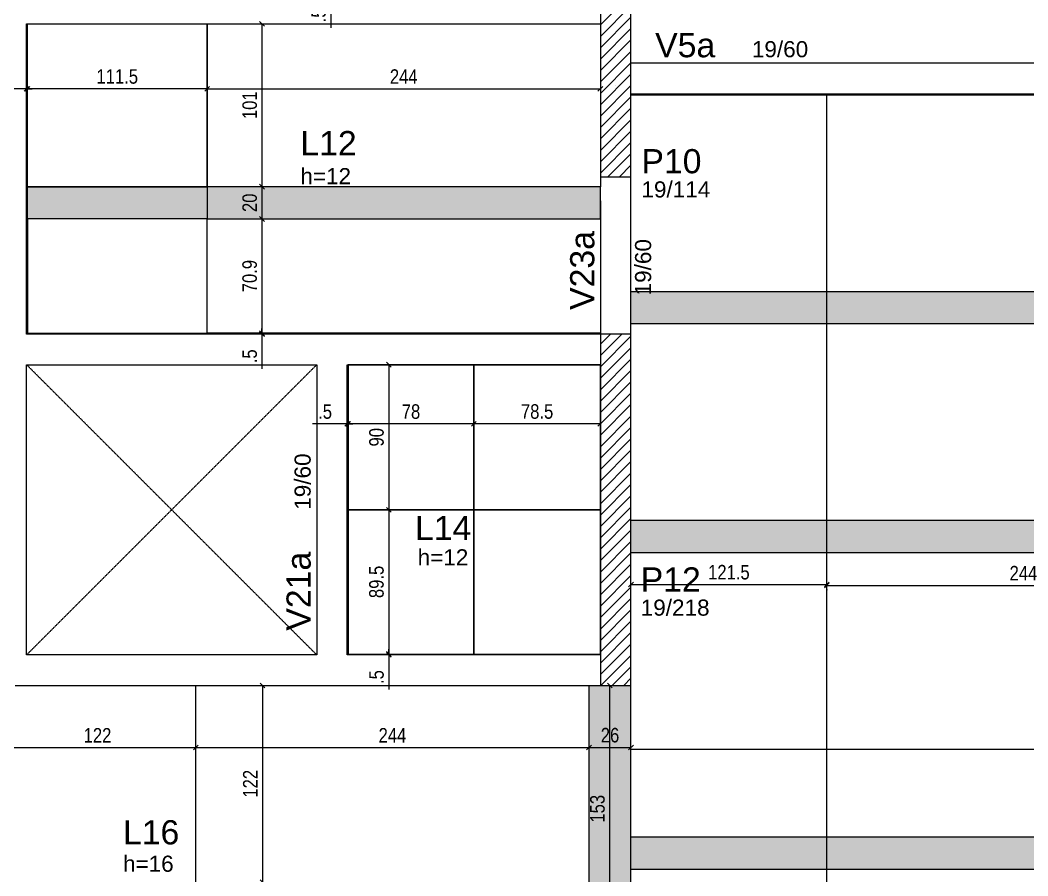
# Model space of a CAD drawing. Header units: millimetres. Extents: x 2332 to 8660, y 363 to 3984.
# Drawn here: x 5271 to 5896, y 2620 to 3151 of the extents above; entities that cross this region are included whole.
import ezdxf

# ---------------------------------------------------------------- set-up
doc = ezdxf.new("R2010")
doc.units = ezdxf.units.MM
doc.linetypes.add('HIDDEN', pattern=[0.375, 0.25, -0.125])
for name, color, linetype in [('1', 1, 'Continuous'), ('8', 8, 'Continuous'), ('COTA', 241, 'Continuous'), ('ES-VIGA', 3, 'Continuous'), ('L-D', 2, 'Continuous'), ('L-N', 4, 'Continuous'), ('P-D', 2, 'Continuous'), ('Painéis', 200, 'Continuous'), ('PIL-N', 4, 'Continuous'), ('Pilares', 5, 'Continuous'), ('SHAFT', 1, 'HIDDEN'), ('VIG-D', 2, 'Continuous'), ('VIG-N', 4, 'Continuous')]:
    doc.layers.add(name, color=color, linetype=linetype)
doc.layers.add('Hachura', color=251, linetype='Continuous', lineweight=9)
doc.styles.add('COTA TECNICA-50', font='techl___.ttf', dxfattribs={"height": 9})
doc.styles.get("Standard").update_dxf_attribs({"font": 'arial.ttf'})
doc.dimstyles.new('COTA PAINEL-50', dxfattribs={"dimtxt": 9, "dimasz": 3, "dimexe": 3, "dimexo": 3, "dimgap": 3, "dimtad": 1, "dimdec": 1, "dimzin": 12, "dimdsep": 46, "dimtxsty": 'COTA TECNICA-50', "dimblk1": 'OBLIQUE', "dimblk2": 'OBLIQUE', "dimsah": 1, "dimcen": 0.9, "dimclrd": 4, "dimclre": 4, "dimclrt": 240, "dimadec": 1, "dimazin": 3, "dimtfac": 1, "dimtdec": 1, "dimtmove": 0, "dimatfit": 3, "dimfxl": 1, "dimtolj": 1, "dimtzin": 12, "dimarcsym": 0})

# ---------------------------------------------------------------- blocks, each defined once
blk = doc.blocks.new('_Oblique')
at = {"color": 0, "linetype": 'ByBlock', "lineweight": -2}
blk.add_line((-0.5, -0.5), (0.5, 0.5), dxfattribs=at)
blk = doc.blocks.new('*D4')
at = {"layer": 'COTA', "color": 4, "lineweight": -2, "transparency": 16777216}
blk.add_line((5420.73, 3148.71), (5420.73, 3047.66), dxfattribs=at)
at = {"layer": 'Defpoints', "color": 0, "transparency": 16777216}
for p in [(5420.73, 3148.71), (5420.73, 3047.66), (5420.73, 3047.66)]:
    blk.add_point(p, dxfattribs=at)
at = {"layer": 'COTA', "color": 4, "lineweight": -2, "transparency": 16777216, "xscale": 3, "yscale": 3, "zscale": 3}
for p, rotation in [((5420.73, 3148.71), 90), ((5420.73, 3047.66), 270)]:
    blk.add_blockref('_Oblique', p, dxfattribs=dict(at, rotation=rotation))
at = {"layer": 'COTA', "color": 240, "transparency": 16777216, "insert": (5413.14, 3098.19), "char_height": 9, "attachment_point": 5, "rotation": 90, "style": 'COTA TECNICA-50'}
blk.add_mtext('\\A1;101', dxfattribs=at)
blk = doc.blocks.new('*D5')
at = {"layer": 'COTA', "color": 4, "lineweight": -2, "transparency": 16777216}
blk.add_line((5420.73, 3047.66), (5420.73, 3027.66), dxfattribs=at)
at = {"layer": 'Defpoints', "color": 0, "transparency": 16777216}
for p in [(5420.73, 3047.66), (5420.73, 3027.66), (5420.73, 3027.66)]:
    blk.add_point(p, dxfattribs=at)
at = {"layer": 'COTA', "color": 4, "lineweight": -2, "transparency": 16777216, "xscale": 3, "yscale": 3, "zscale": 3}
for p, rotation in [((5420.73, 3047.66), 90), ((5420.73, 3027.66), 270)]:
    blk.add_blockref('_Oblique', p, dxfattribs=dict(at, rotation=rotation))
at = {"layer": 'COTA', "color": 240, "transparency": 16777216, "insert": (5413.14, 3037.66), "char_height": 9, "attachment_point": 5, "rotation": 90, "style": 'COTA TECNICA-50'}
blk.add_mtext('\\A1;20', dxfattribs=at)
blk = doc.blocks.new('*D6')
at = {"layer": 'COTA', "color": 4, "lineweight": -2, "transparency": 16777216}
blk.add_line((5386.68, 3108.4), (5630.68, 3108.4), dxfattribs=at)
at = {"layer": 'Defpoints', "color": 0, "transparency": 16777216}
for p in [(5386.68, 3108.4), (5630.68, 3108.4), (5630.68, 3108.4)]:
    blk.add_point(p, dxfattribs=at)
at = {"layer": 'COTA', "color": 4, "lineweight": -2, "transparency": 16777216, "xscale": 3, "yscale": 3, "zscale": 3, "rotation": 180}
blk.add_blockref('_Oblique', (5386.68, 3108.4), dxfattribs=at)
at = {"layer": 'COTA', "color": 4, "lineweight": -2, "transparency": 16777216, "xscale": 3, "yscale": 3, "zscale": 3}
blk.add_blockref('_Oblique', (5630.68, 3108.4), dxfattribs=at)
at = {"layer": 'COTA', "color": 240, "transparency": 16777216, "insert": (5508.68, 3115.97), "char_height": 9, "attachment_point": 5, "style": 'COTA TECNICA-50'}
blk.add_mtext('\\A1;244', dxfattribs=at)
blk = doc.blocks.new('*D7')
at = {"layer": 'COTA', "color": 4, "lineweight": -2, "transparency": 16777216}
blk.add_line((5420.73, 3027.66), (5420.73, 2956.71), dxfattribs=at)
at = {"layer": 'Defpoints', "color": 0, "transparency": 16777216}
for p in [(5420.73, 3027.66), (5420.73, 2956.71), (5420.73, 2956.71)]:
    blk.add_point(p, dxfattribs=at)
at = {"layer": 'COTA', "color": 4, "lineweight": -2, "transparency": 16777216, "xscale": 3, "yscale": 3, "zscale": 3}
for p, rotation in [((5420.73, 3027.66), 90), ((5420.73, 2956.71), 270)]:
    blk.add_blockref('_Oblique', p, dxfattribs=dict(at, rotation=rotation))
at = {"layer": 'COTA', "color": 240, "transparency": 16777216, "insert": (5413.11, 2992.19), "char_height": 9, "attachment_point": 5, "rotation": 90, "style": 'COTA TECNICA-50'}
blk.add_mtext('\\A1;70.9', dxfattribs=at)
blk = doc.blocks.new('*D79')
at = {"layer": 'COTA', "color": 4, "lineweight": -2, "transparency": 16777216}
for p, q in [((5275.19, 3111), (5275.19, 3111.4)), ((5386.68, 3108.4), (5275.19, 3108.4))]:
    blk.add_line(p, q, dxfattribs=at)
at = {"layer": 'Defpoints', "color": 0, "transparency": 16777216}
for p in [(5275.19, 3108.4), (5275.19, 3108), (5386.68, 3108.4)]:
    blk.add_point(p, dxfattribs=at)
at = {"layer": 'COTA', "color": 4, "lineweight": -2, "transparency": 16777216, "xscale": 3, "yscale": 3, "zscale": 3, "rotation": 180}
blk.add_blockref('_Oblique', (5275.19, 3108.4), dxfattribs=at)
at = {"layer": 'COTA', "color": 4, "lineweight": -2, "transparency": 16777216, "xscale": 3, "yscale": 3, "zscale": 3}
blk.add_blockref('_Oblique', (5386.68, 3108.4), dxfattribs=at)
at = {"layer": 'COTA', "color": 240, "transparency": 16777216, "insert": (5330.94, 3116), "char_height": 9, "attachment_point": 5, "style": 'COTA TECNICA-50'}
blk.add_mtext('\\A1;111.5', dxfattribs=at)
blk = doc.blocks.new('*D80')
at = {"layer": 'COTA', "color": 4, "lineweight": -2, "transparency": 16777216}
for p, q in [((5420.73, 2956.71), (5420.73, 2959.71)), ((5420.73, 2956.71), (5420.73, 2956.21)), ((5420.73, 2956.21), (5420.73, 2934.62))]:
    blk.add_line(p, q, dxfattribs=at)
at = {"layer": 'Defpoints', "color": 0, "transparency": 16777216}
for p in [(5420.73, 2956.71), (5420.73, 2956.21), (5420.73, 2956.21)]:
    blk.add_point(p, dxfattribs=at)
at = {"layer": 'COTA', "color": 4, "lineweight": -2, "transparency": 16777216, "xscale": 3, "yscale": 3, "zscale": 3}
for p, rotation in [((5420.73, 2956.71), 270), ((5420.73, 2956.21), 90)]:
    blk.add_blockref('_Oblique', p, dxfattribs=dict(at, rotation=rotation))
at = {"layer": 'COTA', "color": 240, "transparency": 16777216, "insert": (5413.13, 2942.42), "char_height": 9, "attachment_point": 5, "rotation": 90, "style": 'COTA TECNICA-50'}
blk.add_mtext('\\A1;.5', dxfattribs=at)
blk = doc.blocks.new('*D81')
at = {"layer": 'COTA', "color": 4, "lineweight": -2, "transparency": 16777216}
for p, q in [((5274.69, 3108.4), (5253.1, 3108.4)), ((5275.19, 3108.4), (5274.69, 3108.4)), ((5275.19, 3108.4), (5278.19, 3108.4))]:
    blk.add_line(p, q, dxfattribs=at)
at = {"layer": 'Defpoints', "color": 0, "transparency": 16777216}
for p in [(5274.69, 3108.4), (5274.69, 3108.4), (5275.19, 3108.4)]:
    blk.add_point(p, dxfattribs=at)
at = {"layer": 'COTA', "color": 4, "lineweight": -2, "transparency": 16777216, "xscale": 3, "yscale": 3, "zscale": 3}
blk.add_blockref('_Oblique', (5274.69, 3108.4), dxfattribs=at)
at = {"layer": 'COTA', "color": 4, "lineweight": -2, "transparency": 16777216, "xscale": 3, "yscale": 3, "zscale": 3, "rotation": 180}
blk.add_blockref('_Oblique', (5275.19, 3108.4), dxfattribs=at)
at = {"layer": 'COTA', "color": 240, "transparency": 16777216, "insert": (5260.89, 3116), "char_height": 9, "attachment_point": 5, "style": 'COTA TECNICA-50'}
blk.add_mtext('\\A1;.5', dxfattribs=at)
blk = doc.blocks.new('*D82')
at = {"layer": 'COTA', "color": 4, "lineweight": -2, "transparency": 16777216}
blk.add_line((5630.68, 2900.5), (5552.19, 2900.5), dxfattribs=at)
at = {"layer": 'Defpoints', "color": 0, "transparency": 16777216}
for p in [(5552.19, 2900.5), (5552.19, 2900.5), (5630.68, 2900.5)]:
    blk.add_point(p, dxfattribs=at)
at = {"layer": 'COTA', "color": 4, "lineweight": -2, "transparency": 16777216, "xscale": 3, "yscale": 3, "zscale": 3, "rotation": 180}
blk.add_blockref('_Oblique', (5552.19, 2900.5), dxfattribs=at)
at = {"layer": 'COTA', "color": 4, "lineweight": -2, "transparency": 16777216, "xscale": 3, "yscale": 3, "zscale": 3}
blk.add_blockref('_Oblique', (5630.68, 2900.5), dxfattribs=at)
at = {"layer": 'COTA', "color": 240, "transparency": 16777216, "insert": (5591.44, 2908.12), "char_height": 9, "attachment_point": 5, "style": 'COTA TECNICA-50'}
blk.add_mtext('\\A1;78.5', dxfattribs=at)
blk = doc.blocks.new('*D83')
at = {"layer": 'COTA', "color": 4, "lineweight": -2, "transparency": 16777216}
blk.add_line((5552.19, 2900.5), (5474.19, 2900.5), dxfattribs=at)
at = {"layer": 'Defpoints', "color": 0, "transparency": 16777216}
for p in [(5474.19, 2900.5), (5474.19, 2900.5), (5552.19, 2900.5)]:
    blk.add_point(p, dxfattribs=at)
at = {"layer": 'COTA', "color": 4, "lineweight": -2, "transparency": 16777216, "xscale": 3, "yscale": 3, "zscale": 3, "rotation": 180}
blk.add_blockref('_Oblique', (5474.19, 2900.5), dxfattribs=at)
at = {"layer": 'COTA', "color": 4, "lineweight": -2, "transparency": 16777216, "xscale": 3, "yscale": 3, "zscale": 3}
blk.add_blockref('_Oblique', (5552.19, 2900.5), dxfattribs=at)
at = {"layer": 'COTA', "color": 240, "transparency": 16777216, "insert": (5513.19, 2908.08), "char_height": 9, "attachment_point": 5, "style": 'COTA TECNICA-50'}
blk.add_mtext('\\A1;78', dxfattribs=at)
blk = doc.blocks.new('*D84')
at = {"layer": 'COTA', "color": 4, "lineweight": -2, "transparency": 16777216}
for p, q in [((5473.69, 2900.5), (5452.1, 2900.5)), ((5474.19, 2900.5), (5473.69, 2900.5)), ((5474.19, 2900.5), (5477.19, 2900.5))]:
    blk.add_line(p, q, dxfattribs=at)
at = {"layer": 'Defpoints', "color": 0, "transparency": 16777216}
for p in [(5473.69, 2900.5), (5473.69, 2900.5), (5474.19, 2900.5)]:
    blk.add_point(p, dxfattribs=at)
at = {"layer": 'COTA', "color": 4, "lineweight": -2, "transparency": 16777216, "xscale": 3, "yscale": 3, "zscale": 3}
blk.add_blockref('_Oblique', (5473.69, 2900.5), dxfattribs=at)
at = {"layer": 'COTA', "color": 4, "lineweight": -2, "transparency": 16777216, "xscale": 3, "yscale": 3, "zscale": 3, "rotation": 180}
blk.add_blockref('_Oblique', (5474.19, 2900.5), dxfattribs=at)
at = {"layer": 'COTA', "color": 240, "transparency": 16777216, "insert": (5459.89, 2908.1), "char_height": 9, "attachment_point": 5, "style": 'COTA TECNICA-50'}
blk.add_mtext('\\A1;.5', dxfattribs=at)
blk = doc.blocks.new('*D85')
at = {"layer": 'COTA', "color": 4, "lineweight": -2, "transparency": 16777216}
blk.add_line((5499.43, 2937.21), (5499.43, 2847.21), dxfattribs=at)
at = {"layer": 'Defpoints', "color": 0, "transparency": 16777216}
for p in [(5499.43, 2937.21), (5499.43, 2847.21), (5499.43, 2847.21)]:
    blk.add_point(p, dxfattribs=at)
at = {"layer": 'COTA', "color": 4, "lineweight": -2, "transparency": 16777216, "xscale": 3, "yscale": 3, "zscale": 3}
for p, rotation in [((5499.43, 2937.21), 90), ((5499.43, 2847.21), 270)]:
    blk.add_blockref('_Oblique', p, dxfattribs=dict(at, rotation=rotation))
at = {"layer": 'COTA', "color": 240, "transparency": 16777216, "insert": (5491.81, 2892.21), "char_height": 9, "attachment_point": 5, "rotation": 90, "style": 'COTA TECNICA-50'}
blk.add_mtext('\\A1;90', dxfattribs=at)
blk = doc.blocks.new('*D86')
at = {"layer": 'COTA', "color": 4, "lineweight": -2, "transparency": 16777216}
blk.add_line((5499.43, 2847.21), (5499.43, 2757.71), dxfattribs=at)
at = {"layer": 'Defpoints', "color": 0, "transparency": 16777216}
for p in [(5499.43, 2847.21), (5499.43, 2757.71), (5499.43, 2757.71)]:
    blk.add_point(p, dxfattribs=at)
at = {"layer": 'COTA', "color": 4, "lineweight": -2, "transparency": 16777216, "xscale": 3, "yscale": 3, "zscale": 3}
for p, rotation in [((5499.43, 2847.21), 90), ((5499.43, 2757.71), 270)]:
    blk.add_blockref('_Oblique', p, dxfattribs=dict(at, rotation=rotation))
at = {"layer": 'COTA', "color": 240, "transparency": 16777216, "insert": (5491.8, 2802.46), "char_height": 9, "attachment_point": 5, "rotation": 90, "style": 'COTA TECNICA-50'}
blk.add_mtext('\\A1;89.5', dxfattribs=at)
blk = doc.blocks.new('*D87')
at = {"layer": 'COTA', "color": 4, "lineweight": -2, "transparency": 16777216}
for p, q in [((5499.43, 2757.71), (5499.43, 2760.71)), ((5499.43, 2757.71), (5499.43, 2757.21)), ((5499.43, 2757.21), (5499.43, 2735.62))]:
    blk.add_line(p, q, dxfattribs=at)
at = {"layer": 'Defpoints', "color": 0, "transparency": 16777216}
for p in [(5499.43, 2757.71), (5499.43, 2757.21), (5499.43, 2757.21)]:
    blk.add_point(p, dxfattribs=at)
at = {"layer": 'COTA', "color": 4, "lineweight": -2, "transparency": 16777216, "xscale": 3, "yscale": 3, "zscale": 3}
for p, rotation in [((5499.43, 2757.71), 270), ((5499.43, 2757.21), 90)]:
    blk.add_blockref('_Oblique', p, dxfattribs=dict(at, rotation=rotation))
at = {"layer": 'COTA', "color": 240, "transparency": 16777216, "insert": (5491.83, 2743.42), "char_height": 9, "attachment_point": 5, "rotation": 90, "style": 'COTA TECNICA-50'}
blk.add_mtext('\\A1;.5', dxfattribs=at)
blk = doc.blocks.new('*D8')
at = {"layer": 'COTA', "color": 4, "lineweight": -2, "transparency": 16777216}
for p, q in [((5463.49, 3168.21), (5463.49, 3171.21)), ((5463.49, 3168.21), (5463.49, 3167.71)), ((5463.49, 3167.71), (5463.49, 3146.12))]:
    blk.add_line(p, q, dxfattribs=at)
at = {"layer": 'Defpoints', "color": 0, "transparency": 16777216}
for p in [(5463.49, 3168.21), (5463.49, 3167.71), (5463.49, 3167.71)]:
    blk.add_point(p, dxfattribs=at)
at = {"layer": 'COTA', "color": 4, "lineweight": -2, "transparency": 16777216, "xscale": 3, "yscale": 3, "zscale": 3}
for p, rotation in [((5463.49, 3168.21), 270), ((5463.49, 3167.71), 90)]:
    blk.add_blockref('_Oblique', p, dxfattribs=dict(at, rotation=rotation))
at = {"layer": 'COTA', "color": 240, "transparency": 16777216, "insert": (5455.89, 3153.91), "char_height": 9, "attachment_point": 5, "rotation": 90, "style": 'COTA TECNICA-50'}
blk.add_mtext('\\A1;.5', dxfattribs=at)
blk = doc.blocks.new('*D160')
at = {"layer": 'COTA', "color": 4, "lineweight": -2, "transparency": 16777216}
blk.add_line((5421.03, 2738.22), (5421.03, 2616.22), dxfattribs=at)
at = {"layer": 'Defpoints', "color": 0, "transparency": 16777216}
for p in [(5421.03, 2738.22), (5421.03, 2616.22), (5421.03, 2616.22)]:
    blk.add_point(p, dxfattribs=at)
at = {"layer": 'COTA', "color": 4, "lineweight": -2, "transparency": 16777216, "xscale": 3, "yscale": 3, "zscale": 3}
for p, rotation in [((5421.03, 2738.22), 90), ((5421.03, 2616.22), 270)]:
    blk.add_blockref('_Oblique', p, dxfattribs=dict(at, rotation=rotation))
at = {"layer": 'COTA', "color": 240, "transparency": 16777216, "insert": (5413.48, 2677.22), "char_height": 9, "attachment_point": 5, "rotation": 90, "style": 'COTA TECNICA-50'}
blk.add_mtext('\\A1;122', dxfattribs=at)
blk = doc.blocks.new('*D76')
at = {"layer": 'COTA', "color": 4, "lineweight": -2, "transparency": 16777216}
for p, q in [((5257.68, 2702.73), (5257.68, 2702.73)), ((5379.68, 2702.73), (5379.68, 2702.73)), ((5257.68, 2699.73), (5379.68, 2699.73))]:
    blk.add_line(p, q, dxfattribs=at)
at = {"layer": 'Defpoints', "color": 0, "transparency": 16777216}
for p in [(5257.68, 2699.73), (5379.68, 2699.73), (5379.68, 2699.73)]:
    blk.add_point(p, dxfattribs=at)
at = {"layer": 'COTA', "color": 4, "lineweight": -2, "transparency": 16777216, "xscale": 3, "yscale": 3, "zscale": 3, "rotation": 180}
blk.add_blockref('_Oblique', (5257.68, 2699.73), dxfattribs=at)
at = {"layer": 'COTA', "color": 4, "lineweight": -2, "transparency": 16777216, "xscale": 3, "yscale": 3, "zscale": 3}
blk.add_blockref('_Oblique', (5379.68, 2699.73), dxfattribs=at)
at = {"layer": 'COTA', "color": 240, "transparency": 16777216, "insert": (5318.68, 2707.28), "char_height": 9, "attachment_point": 5, "style": 'COTA TECNICA-50'}
blk.add_mtext('\\A1;122', dxfattribs=at)
blk = doc.blocks.new('*D77')
at = {"layer": 'COTA', "color": 4, "lineweight": -2, "transparency": 16777216}
for p, q in [((5379.68, 2702.73), (5379.68, 2702.73)), ((5623.68, 2702.73), (5623.68, 2702.73)), ((5379.68, 2699.73), (5623.68, 2699.73))]:
    blk.add_line(p, q, dxfattribs=at)
at = {"layer": 'Defpoints', "color": 0, "transparency": 16777216}
for p in [(5379.68, 2699.73), (5623.68, 2699.73), (5623.68, 2699.73)]:
    blk.add_point(p, dxfattribs=at)
at = {"layer": 'COTA', "color": 4, "lineweight": -2, "transparency": 16777216, "xscale": 3, "yscale": 3, "zscale": 3, "rotation": 180}
blk.add_blockref('_Oblique', (5379.68, 2699.73), dxfattribs=at)
at = {"layer": 'COTA', "color": 4, "lineweight": -2, "transparency": 16777216, "xscale": 3, "yscale": 3, "zscale": 3}
blk.add_blockref('_Oblique', (5623.68, 2699.73), dxfattribs=at)
at = {"layer": 'COTA', "color": 240, "transparency": 16777216, "insert": (5501.68, 2707.29), "char_height": 9, "attachment_point": 5, "style": 'COTA TECNICA-50'}
blk.add_mtext('\\A1;244', dxfattribs=at)
blk = doc.blocks.new('*D206')
at = {"layer": 'Defpoints', "color": 0, "transparency": 16777216}
for p in [(5649.68, 2800.83), (5771.18, 2800.83), (5771.18, 2800.83)]:
    blk.add_point(p, dxfattribs=at)
at = {"layer": 'Painéis', "color": 4, "lineweight": -2, "transparency": 16777216}
blk.add_line((5649.68, 2800.83), (5771.18, 2800.83), dxfattribs=at)
at = {"layer": 'Painéis', "color": 4, "lineweight": -2, "transparency": 16777216, "xscale": 3, "yscale": 3, "zscale": 3, "rotation": 180}
blk.add_blockref('_Oblique', (5649.68, 2800.83), dxfattribs=at)
at = {"layer": 'Painéis', "color": 4, "lineweight": -2, "transparency": 16777216, "xscale": 3, "yscale": 3, "zscale": 3}
blk.add_blockref('_Oblique', (5771.18, 2800.83), dxfattribs=at)
at = {"layer": 'Painéis', "color": 240, "transparency": 16777216, "insert": (5710.43, 2808.43), "char_height": 9, "attachment_point": 5, "style": 'COTA TECNICA-50'}
blk.add_mtext('\\A1;121.5', dxfattribs=at)
blk = doc.blocks.new('*D207')
at = {"layer": 'Defpoints', "color": 0, "transparency": 16777216}
for p in [(5771.18, 2800.83), (6015.18, 2800.33), (6015.18, 2800.33)]:
    blk.add_point(p, dxfattribs=at)
at = {"layer": 'Painéis', "color": 4, "lineweight": -2, "transparency": 16777216}
for p, q in [((5771.18, 2800.33), (6015.18, 2800.33)), ((5771.18, 2797.83), (5771.18, 2797.33))]:
    blk.add_line(p, q, dxfattribs=at)
at = {"layer": 'Painéis', "color": 4, "lineweight": -2, "transparency": 16777216, "xscale": 3, "yscale": 3, "zscale": 3, "rotation": 180}
blk.add_blockref('_Oblique', (5771.18, 2800.33), dxfattribs=at)
at = {"layer": 'Painéis', "color": 4, "lineweight": -2, "transparency": 16777216, "xscale": 3, "yscale": 3, "zscale": 3}
blk.add_blockref('_Oblique', (6015.18, 2800.33), dxfattribs=at)
at = {"layer": 'Painéis', "color": 240, "transparency": 16777216, "insert": (5893.18, 2807.89), "char_height": 9, "attachment_point": 5, "style": 'COTA TECNICA-50'}
blk.add_mtext('\\A1;244', dxfattribs=at)
blk = doc.blocks.new('*D281')
at = {"layer": 'Defpoints', "color": 0, "transparency": 16777216}
for p in [(5623.68, 2699.73), (5649.68, 2699.73), (5649.68, 2699.73)]:
    blk.add_point(p, dxfattribs=at)
at = {"layer": 'Painéis', "color": 4, "lineweight": -2, "transparency": 16777216}
for p, q in [((5623.68, 2702.73), (5623.68, 2702.73)), ((5649.68, 2702.73), (5649.68, 2702.73)), ((5623.68, 2699.73), (5649.68, 2699.73))]:
    blk.add_line(p, q, dxfattribs=at)
at = {"layer": 'Painéis', "color": 4, "lineweight": -2, "transparency": 16777216, "xscale": 3, "yscale": 3, "zscale": 3, "rotation": 180}
blk.add_blockref('_Oblique', (5623.68, 2699.73), dxfattribs=at)
at = {"layer": 'Painéis', "color": 4, "lineweight": -2, "transparency": 16777216, "xscale": 3, "yscale": 3, "zscale": 3}
blk.add_blockref('_Oblique', (5649.68, 2699.73), dxfattribs=at)
at = {"layer": 'Painéis', "color": 240, "transparency": 16777216, "insert": (5636.68, 2707.32), "char_height": 9, "attachment_point": 5, "style": 'COTA TECNICA-50'}
blk.add_mtext('\\A1;26', dxfattribs=at)
blk = doc.blocks.new('*D282')
at = {"layer": 'Defpoints', "color": 0, "transparency": 16777216}
for p in [(5636.61, 2738.22), (5636.61, 2738.22), (5636.9, 2585.22)]:
    blk.add_point(p, dxfattribs=at)
at = {"layer": 'Painéis', "color": 4, "lineweight": -2, "transparency": 16777216}
for p, q in [((5636.61, 2585.22), (5636.61, 2738.22)), ((5633.9, 2585.22), (5633.61, 2585.22))]:
    blk.add_line(p, q, dxfattribs=at)
at = {"layer": 'Painéis', "color": 4, "lineweight": -2, "transparency": 16777216, "xscale": 3, "yscale": 3, "zscale": 3}
for p, rotation in [((5636.61, 2738.22), 90), ((5636.61, 2585.22), 270)]:
    blk.add_blockref('_Oblique', p, dxfattribs=dict(at, rotation=rotation))
at = {"layer": 'Painéis', "color": 240, "transparency": 16777216, "insert": (5628.91, 2661.72), "char_height": 9, "attachment_point": 5, "rotation": 90, "style": 'COTA TECNICA-50'}
blk.add_mtext('\\A1;153', dxfattribs=at)

msp = doc.modelspace()

# ---------------------------------------------------------------- hatches: boundary and pattern name
at = {"layer": 'Hachura', "linetype": 'ByBlock'}
h = msp.add_hatch(color=256, dxfattribs=at)
h.dxf.hatch_style = 1
h.paths.add_polyline_path([(5386.68, 3047.66), (5275.19, 3047.66), (5275.19, 3027.66), (5386.68, 3027.66)])
h = msp.add_hatch(color=256, dxfattribs=at)
h.dxf.hatch_style = 1
h.paths.add_polyline_path([(5630.68, 3027.66), (5630.68, 3047.66), (5386.68, 3047.66), (5386.68, 3027.66)])
h = msp.add_hatch(color=256, dxfattribs=at)
h.dxf.hatch_style = 1
h.paths.add_polyline_path([(7351.67, 2982.71), (7351.67, 2962.68), (7581.67, 2962.68), (7581.67, 2982.71)])
h.paths.add_polyline_path([(7332.67, 2962.68), (7332.67, 2982.71), (5649.68, 2982.71), (5649.68, 2962.68)])
h = msp.add_hatch(color=256, dxfattribs=at)
h.dxf.hatch_style = 1
h.paths.add_polyline_path([(7581.67, 2840.71), (7581.67, 2820.68), (5649.68, 2820.68), (5649.68, 2840.71)])
h = msp.add_hatch(color=256, dxfattribs=at)
h.dxf.hatch_style = 1
h.paths.add_polyline_path([(5649.64, 2585.22), (5623.6, 2585.22), (5623.68, 2738.22), (5649.73, 2738.22)])
h = msp.add_hatch(color=256, dxfattribs=at)
h.dxf.hatch_style = 1
h.paths.add_polyline_path([(7254.18, 2644.21), (7254.18, 2624.18), (7479.18, 2624.18), (7479.18, 2644.21)])
h.paths.add_polyline_path([(7235.18, 2624.18), (7235.18, 2644.21), (5649.68, 2644.21), (5649.68, 2624.18)])

# ---------------------------------------------------------------- linework, layer by layer
at = {"layer": '1', "linetype": 'Continuous'}
for p, q in [((5274.69, 3148.71), (5274.69, 3148.71)), ((5274.69, 3148.71), (5274.69, 3148.71)), ((5649.68, 3105.21), (5649.68, 3105.21)), ((5630.68, 3038.91), (5630.68, 3038.91)), ((5630.68, 3038.91), (5630.68, 3038.91)), ((5461.69, 2956.21), (5461.69, 2956.21)), ((5630.68, 2956.21), (5630.68, 2956.21)), ((5473.69, 2937.21), (5473.69, 2937.21)), ((5630.68, 2738.22), (5630.68, 2738.22)), ((5630.68, 2738.22), (5630.68, 2738.22)), ((5649.68, 2738.22), (5649.68, 2738.22))]:
    msp.add_line(p, q, dxfattribs=at)
at = {"layer": '8', "linetype": 'Continuous'}
for p, q in [((5630.68, 3147.98), (5649.68, 3166.98)), ((5630.68, 3140.91), (5649.68, 3159.91)), ((5630.68, 3133.84), (5649.68, 3152.84)), ((5630.68, 3126.77), (5649.68, 3145.77)), ((5630.68, 3119.7), (5649.68, 3138.7)), ((5630.68, 3112.63), (5649.68, 3131.63)), ((5630.68, 3105.56), (5649.68, 3124.56)), ((5630.68, 3098.49), (5649.68, 3117.49)), ((5630.68, 3091.42), (5649.68, 3110.42)), ((5640.18, 3110.71), (5640.18, 3110.71)), ((5630.68, 3084.35), (5649.68, 3103.35)), ((5630.68, 3077.27), (5649.68, 3096.27)), ((5630.68, 3070.2), (5649.68, 3089.2)), ((5630.68, 3063.13), (5649.68, 3082.13)), ((5630.68, 3056.06), (5649.68, 3075.06)), ((5635.4, 3053.71), (5649.68, 3067.99)), ((5642.48, 3053.71), (5649.68, 3060.92)), ((5630.68, 2942.92), (5643.97, 2956.21)), ((5630.68, 2949.99), (5636.9, 2956.21)), ((5630.68, 2935.85), (5649.68, 2954.85)), ((5630.68, 2928.78), (5649.68, 2947.78)), ((5630.68, 2921.71), (5649.68, 2940.71)), ((5630.68, 2914.64), (5649.68, 2933.64)), ((5630.68, 2907.57), (5649.68, 2926.57)), ((5630.68, 2900.5), (5649.68, 2919.5)), ((5630.68, 2893.43), (5649.68, 2912.43)), ((5630.68, 2886.36), (5649.68, 2905.36)), ((5630.68, 2879.28), (5649.68, 2898.28)), ((5630.68, 2872.21), (5649.68, 2891.21)), ((5630.68, 2865.14), (5649.68, 2884.14)), ((5630.68, 2858.07), (5649.68, 2877.07)), ((5630.68, 2851), (5649.68, 2870)), ((5630.68, 2843.93), (5649.68, 2862.93)), ((5630.68, 2836.86), (5649.68, 2855.86)), ((5630.68, 2829.79), (5649.68, 2848.79)), ((5640.18, 2847.21), (5640.18, 2847.21)), ((5630.68, 2822.72), (5649.68, 2841.72)), ((5630.68, 2815.65), (5649.68, 2834.65)), ((5630.68, 2808.57), (5649.68, 2827.57)), ((5630.68, 2801.5), (5649.68, 2820.5)), ((5630.68, 2794.43), (5649.68, 2813.43)), ((5630.68, 2787.36), (5649.68, 2806.36)), ((5630.68, 2780.29), (5649.68, 2799.29)), ((5630.68, 2773.22), (5649.68, 2792.22)), ((5630.68, 2766.15), (5649.68, 2785.15)), ((5630.68, 2759.08), (5649.68, 2778.08)), ((5630.68, 2752.01), (5649.68, 2771.01)), ((5630.68, 2744.93), (5649.68, 2763.93)), ((5631.04, 2738.22), (5649.68, 2756.86)), ((5638.11, 2738.22), (5649.68, 2749.79)), ((5645.18, 2738.22), (5649.68, 2742.72))]:
    msp.add_line(p, q, dxfattribs=at)
at = {"layer": 'ES-VIGA'}
for points in [[(5274.69, 2956.21), (5274.69, 3148.71)], [(5274.69, 3148.71), (5630.68, 3148.71)], [(6114.18, 3124.21), (5649.68, 3124.21)], [(5649.68, 3105.21), (6114.18, 3105.21)], [(5649.68, 2956.21), (5649.68, 3053.71)], [(5630.68, 3038.91), (5630.68, 2956.21)], [(5461.69, 2956.21), (5274.69, 2956.21)], [(5630.68, 2956.21), (5461.69, 2956.21)], [(5274.69, 2937.21), (5454.69, 2937.21)], [(5274.69, 2757.21), (5274.69, 2937.21)], [(5454.69, 2937.21), (5454.69, 2757.21)], [(5473.69, 2937.21), (5630.68, 2937.21)], [(5473.69, 2757.21), (5473.69, 2937.21)], [(5454.69, 2757.21), (5274.69, 2757.21)], [(5630.68, 2757.21), (5473.69, 2757.21)], [(5267.69, 2738.22), (5461.69, 2738.22)], [(5461.69, 2738.22), (5630.68, 2738.22)]]:
    msp.add_lwpolyline(points, dxfattribs=at)
at = {"layer": 'Painéis'}
for p, q in [((5649.68, 2319.22), (5649.68, 3105.21)), ((5649.68, 3104.71), (7582.17, 3104.71)), ((5771.18, 2215.96), (5771.18, 3104.71)), ((5649.68, 2982.71), (7332.67, 2982.71)), ((5649.68, 2962.71), (7332.67, 2962.71)), ((5649.68, 2840.71), (7581.67, 2840.71)), ((5649.68, 2820.71), (7581.67, 2820.71)), ((5379.68, 2468.22), (5379.68, 2738.22)), ((5623.68, 2585.22), (5623.68, 2738.22)), ((5649.68, 2698.71), (7235.18, 2698.71)), ((5649.68, 2644.21), (7235.18, 2644.21)), ((5649.68, 2624.21), (7235.18, 2624.21))]:
    msp.add_line(p, q, dxfattribs=at)
for points in [[(5386.68, 3047.66), (5275.19, 3047.66), (5275.19, 3148.71), (5386.68, 3148.71)], [(5630.68, 3148.71), (5630.68, 3047.66), (5386.68, 3047.66), (5386.68, 3148.71)], [(5386.68, 3027.66), (5275.19, 3027.66), (5275.19, 3047.66), (5386.68, 3047.66)], [(5630.68, 3027.66), (5630.68, 3047.66), (5386.68, 3047.66), (5386.68, 3027.66)], [(5386.68, 3027.66), (5275.19, 3027.66), (5275.19, 2956.71), (5386.68, 2956.71)], [(5386.68, 3027.66), (5630.68, 3027.66), (5630.68, 2956.71), (5386.68, 2956.71)], [(5552.19, 2937.21), (5474.19, 2937.21), (5474.19, 2847.21), (5552.19, 2847.21)], [(5630.68, 2937.21), (5552.19, 2937.21), (5552.19, 2847.21), (5630.68, 2847.21)], [(5552.19, 2847.21), (5474.19, 2847.21), (5474.19, 2757.71), (5552.19, 2757.71)], [(5630.68, 2847.21), (5552.19, 2847.21), (5552.19, 2757.71), (5630.68, 2757.71)]]:
    msp.add_lwpolyline(points, close=True, dxfattribs=at)
at = {"layer": 'Pilares'}
for points in [[(5630.68, 3053.71), (5649.68, 3053.71), (5649.68, 3167.71), (5630.68, 3167.71), (5630.68, 3053.71)], [(5630.68, 2738.22), (5649.68, 2738.22), (5649.68, 2956.21), (5630.68, 2956.21), (5630.68, 2738.22)]]:
    msp.add_lwpolyline(points, dxfattribs=at)
at = {"layer": 'SHAFT'}
for p, q in [((5274.69, 2757.21), (5454.69, 2937.21)), ((5274.69, 2937.21), (5454.69, 2757.21))]:
    msp.add_line(p, q, dxfattribs=at)

# ---------------------------------------------------------------- texts
at = {"layer": 'L-D', "linetype": 'Continuous'}
for s, p in [('h=12', (5444.54, 3049.2)), ('h=12', (5517.3, 2812.71)), ('h=16', (5334.48, 2622.63))]:
    msp.add_text(s, height=10, dxfattribs=at).set_placement(p)
at = {"layer": 'L-N', "linetype": 'Continuous'}
for s, p in [('L12', (5444.54, 3067.19)), ('L14', (5515.67, 2828.41)), ('L16', (5334.48, 2639.63))]:
    msp.add_text(s, height=15, dxfattribs=at).set_placement(p)
at = {"layer": 'P-D', "linetype": 'Continuous'}
for s, p in [('19/114', (5656.16, 3040.97)), ('19/218', (5655.73, 2781.51))]:
    msp.add_text(s, height=10, dxfattribs=at).set_placement(p)
at = {"layer": 'PIL-N', "linetype": 'Continuous'}
for s, p in [('P10', (5656.16, 3055.97)), ('P12', (5655.73, 2796.51))]:
    msp.add_text(s, height=15, dxfattribs=at).set_placement(p)
at = {"layer": 'VIG-D', "linetype": 'Continuous'}
msp.add_text('19/60', height=10, dxfattribs=at).set_placement((5724.68, 3127.96))
for p in [(5662.18, 2980.21), (5450.94, 2847.21)]:
    msp.add_text('19/60', height=10, rotation=90, dxfattribs=at).set_placement(p)
at = {"layer": 'VIG-N', "linetype": 'Continuous'}
msp.add_text('V5a', height=15, dxfattribs=at).set_placement((5664.68, 3127.96))
for s, p in [('V23a', (5626.93, 2971.21)), ('V21a', (5450.94, 2772.21))]:
    msp.add_text(s, height=15, rotation=90, dxfattribs=at).set_placement(p)

# ---------------------------------------------------------------- dimensions: what is measured, and where the dimension line sits
at = {"layer": 'COTA'}
for base, p1, p2, angle, picture, middle in [((5463.49, 3167.71), (5463.49, 3168.21), (5463.49, 3167.71), 90, '*D8', (5455.89, 3153.91)), ((5420.7323, 3047.6618), (5420.7323, 3148.7098), (5420.7323, 3047.6618), 270, '*D4', (5413.1402, 3098.1858)), ((5420.7323, 2956.7139), (5420.7323, 3027.6618), (5420.7323, 2956.7139), 90, '*D7', (5413.1139, 2992.1878)), ((5420.73, 2956.21), (5420.73, 2956.71), (5420.73, 2956.21), 90, '*D80', (5413.13, 2942.42)), ((5499.43, 2847.21), (5499.43, 2937.21), (5499.43, 2847.21), 90, '*D85', (5491.81, 2892.21)), ((5499.43, 2757.71), (5499.43, 2847.21), (5499.43, 2757.71), 90, '*D86', (5491.8, 2802.46)), ((5499.43, 2757.21), (5499.43, 2757.71), (5499.43, 2757.21), 90, '*D87', (5491.83, 2743.42)), ((5421.03, 2616.22), (5421.03, 2738.22), (5421.03, 2616.22), 90, '*D160', (5413.48, 2677.22))]:
    dim = msp.add_linear_dim(base=base, p1=p1, p2=p2, angle=angle, dimstyle='COTA PAINEL-50', dxfattribs=at)
    dim.commit()
    dim.dimension.update_dxf_attribs({"geometry": picture, "text_midpoint": middle})
for base, p1, p2, picture, middle in [((5274.69, 3108.4), (5275.19, 3108.4), (5274.69, 3108.4), '*D81', (5260.89, 3116)), ((5275.19, 3108.4), (5386.68, 3108.4), (5275.19, 3108), '*D79', (5330.94, 3116)), ((5630.68, 3108.4), (5386.68, 3108.4), (5630.68, 3108.4), '*D6', (5508.68, 3115.97)), ((5473.69, 2900.5), (5474.19, 2900.5), (5473.69, 2900.5), '*D84', (5459.89, 2908.1)), ((5474.19, 2900.5), (5552.19, 2900.5), (5474.19, 2900.5), '*D83', (5513.19, 2908.08)), ((5552.19, 2900.5), (5630.68, 2900.5), (5552.19, 2900.5), '*D82', (5591.44, 2908.12)), ((5379.68, 2699.73), (5257.68, 2699.73), (5379.68, 2699.73), '*D76', (5318.68, 2707.28)), ((5623.68, 2699.73), (5379.68, 2699.73), (5623.68, 2699.73), '*D77', (5501.68, 2707.29))]:
    dim = msp.add_linear_dim(base=base, p1=p1, p2=p2, dimstyle='COTA PAINEL-50', dxfattribs=at)
    dim.commit()
    dim.dimension.update_dxf_attribs({"geometry": picture, "text_midpoint": middle})
dim = msp.add_linear_dim(base=(5420.73, 3027.66), p1=(5420.73, 3047.66), p2=(5420.73, 3027.66), angle=270, dimstyle='COTA PAINEL-50', override={"dimtmove": 1}, dxfattribs=at)
dim.commit()
dim.dimension.update_dxf_attribs({"geometry": '*D5', "text_midpoint": (5413.14, 3037.66)})
at = {"layer": 'Painéis'}
for base, p1, p2, picture, middle in [((5771.18, 2800.83), (5649.68, 2800.83), (5771.18, 2800.83), '*D206', (5710.43, 2808.43)), ((5649.68, 2699.73), (5623.68, 2699.73), (5649.68, 2699.73), '*D281', (5636.68, 2707.32))]:
    dim = msp.add_linear_dim(base=base, p1=p1, p2=p2, dimstyle='COTA PAINEL-50', dxfattribs=at)
    dim.commit()
    dim.dimension.update_dxf_attribs({"geometry": picture, "text_midpoint": middle})
dim = msp.add_linear_dim(base=(6015.18, 2800.33), p1=(5771.18, 2800.83), p2=(6015.18, 2800.33), dimstyle='COTA PAINEL-50', override={"dimtmove": 1}, dxfattribs=at)
dim.commit()
dim.dimension.update_dxf_attribs({"geometry": '*D207', "text_midpoint": (5893.18, 2807.89)})
dim = msp.add_linear_dim(base=(5636.61, 2738.22), p1=(5636.9, 2585.22), p2=(5636.61, 2738.22), angle=90, dimstyle='COTA PAINEL-50', dxfattribs=at)
dim.commit()
dim.dimension.update_dxf_attribs({"geometry": '*D282', "text_midpoint": (5628.91, 2661.72)})

doc.saveas('drawing.dxf')
